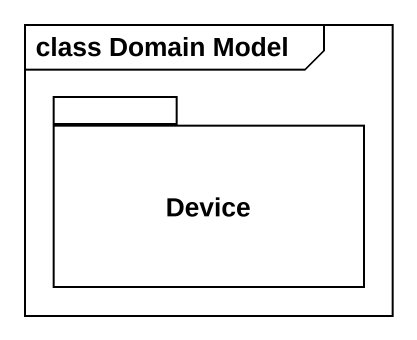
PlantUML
@startuml
mainframe class Domain Model
package Device {
}
@enduml
